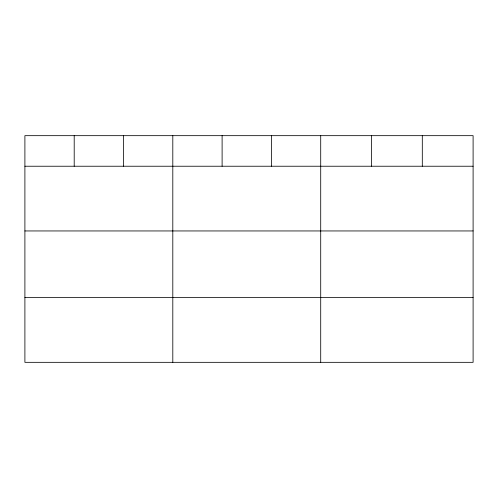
<?xml version="1.0" encoding="UTF-8"?>
<svg xmlns="http://www.w3.org/2000/svg" width="498" height="498" viewBox="0 0 498 498"><rect width="100%" height="100%" fill="white"/><g stroke="black" fill="none" stroke-linecap="round" stroke-linejoin="round"><path stroke-width="0.75" d="M473.1 230.948L473.1 135.668L24.9 135.668L24.9 362.332L473.1 362.332L473.1 230.948L24.9 230.948M24.9 166.232L473.1 166.232M24.9 297.617L473.1 297.617M422.304 135.668L422.304 166.232M371.508 135.668L371.508 166.232M320.712 135.668L320.712 362.332M271.41 135.668L271.41 166.232M222.108 135.668L222.108 166.232M172.806 135.668L172.806 362.332M123.504 135.668L123.504 166.232M74.202 135.668L74.202 166.232"/></g></svg>
